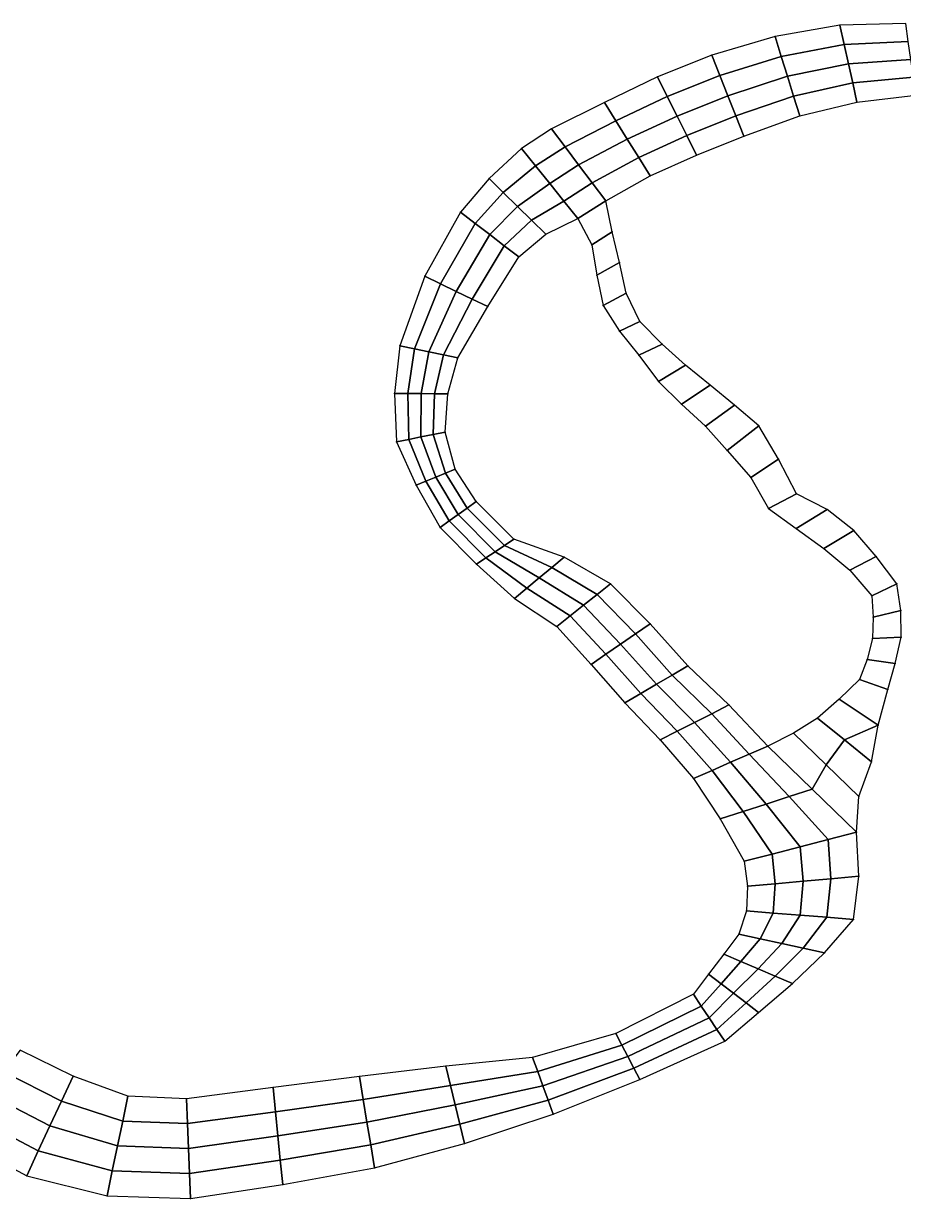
# Model space of a CAD drawing. Extents: x 380827 to 407438, y 6452886 to 6483357.
# Drawn here: x 395949 to 397846, y 6464135 to 6466668 of the extents above; entities that cross this region are included whole.
import ezdxf

# ---------------------------------------------------------------- set-up
doc = ezdxf.new("R2010")
doc.units = 0
for name, color, linetype in [('MESH_BOUND', 25, 'CONTINUOUS'), ('MESH_ELEMS', 18, 'CONTINUOUS'), ('MESH_NDSTRNGS', 17, 'CONTINUOUS'), ('MESH_NODES', 18, 'CONTINUOUS')]:
    doc.layers.add(name, color=color, linetype=linetype)

msp = doc.modelspace()

# ---------------------------------------------------------------- linework, layer by layer
at = {"layer": 'MESH_BOUND', "color": 25}
for points in [[(397708.983, 6466664.3, -1.068), (397569.343, 6466640.05, -1.029)], [(397850.862, 6466668.19, -1.063), (397708.983, 6466664.3, -1.068)], [(397569.343, 6466640.05, -1.029), (397433.137, 6466600.11, -0.996)], [(397433.137, 6466600.11, -0.996), (397315.493, 6466552.93, -1.01)], [(397315.493, 6466552.93, -1.01), (397201.257, 6466497.53, -1.034)], [(397745.879, 6466498.71, -1.239), (397872.9, 6466513.43, -1.327)], [(397201.257, 6466497.53, -1.034), (397087.487, 6466441.29, -1.041)], [(397622.46, 6466468.75, -1.039), (397745.879, 6466498.71, -1.239)], [(397502.293, 6466425.04, -0.774), (397622.46, 6466468.75, -1.039)], [(397087.487, 6466441.29, -1.041), (397022.806, 6466398.79, -1.108)], [(397400.255, 6466384.46, -0.585), (397502.293, 6466425.04, -0.774)], [(397022.806, 6466398.79, -1.108), (396952.929, 6466333.77, -1.285)], [(397299.982, 6466339.53, -0.519), (397400.255, 6466384.46, -0.585)], [(396952.929, 6466333.77, -1.285), (396891.4, 6466261.05, -1.47)], [(397204.2, 6466285.8, -0.508), (397299.982, 6466339.53, -0.519)], [(397218.082, 6466219.21, -0.508), (397204.2, 6466285.8, -0.508)], [(396891.4, 6466261.05, -1.47), (396814.082, 6466123.32, -1.551)], [(397074.946, 6466213.88, -0.507), (397144.2, 6466247.6, -0.507)], [(397144.2, 6466247.6, -0.507), (397174.578, 6466191.19, -0.508)], [(397016.85, 6466165, -0.523), (397074.946, 6466213.88, -0.507)], [(397233.604, 6466152.97, -0.509), (397218.082, 6466219.21, -0.508)], [(397174.578, 6466191.19, -0.508), (397184.794, 6466125.42, -0.509)], [(396949.936, 6466057.78, -0.593), (397016.85, 6466165, -0.523)], [(397248.178, 6466086.53, -0.51), (397233.604, 6466152.97, -0.509)], [(396814.082, 6466123.32, -1.551), (396760.55, 6465972.9, -1.555)], [(397184.794, 6466125.42, -0.509), (397198.532, 6466060.26, -0.51)], [(397277.824, 6466025.44, -0.512), (397248.178, 6466086.53, -0.51)], [(396885.625, 6465947.17, -0.754), (396949.936, 6466057.78, -0.593)], [(397198.532, 6466060.26, -0.51), (397234.209, 6466004.65, -0.512)], [(397325.6, 6465977.1, -0.512), (397277.824, 6466025.44, -0.512)], [(397234.209, 6466004.65, -0.512), (397275.925, 6465952.8, -0.512)], [(397376.156, 6465931.18, -0.51), (397325.6, 6465977.1, -0.512)], [(396760.55, 6465972.9, -1.555), (396749.129, 6465870.75, -1.583)], [(397275.925, 6465952.8, -0.512), (397317.823, 6465896.37, -0.51)], [(396863.964, 6465869.61, -0.966), (396885.625, 6465947.17, -0.754)], [(397429.411, 6465888.42, -0.507), (397376.156, 6465931.18, -0.51)], [(397317.823, 6465896.37, -0.51), (397367.402, 6465847.25, -0.507)], [(397482.131, 6465845, -0.506), (397429.411, 6465888.42, -0.507)], [(396749.129, 6465870.75, -1.583), (396753.392, 6465766.29, -1.698)], [(396858.32, 6465786.96, -1.111), (396863.964, 6465869.61, -0.966)], [(397367.402, 6465847.25, -0.507), (397419.183, 6465799.94, -0.506)], [(397534.2, 6465800.8, -0.506), (397482.131, 6465845, -0.506)], [(397419.183, 6465799.94, -0.506), (397465.8, 6465747.3, -0.506)], [(397576.582, 6465728.48, -0.507), (397534.2, 6465800.8, -0.506)], [(396879.476, 6465706.95, -1.102), (396858.32, 6465786.96, -1.111)], [(396753.392, 6465766.29, -1.698), (396795.79, 6465672.66, -1.87)], [(397465.8, 6465747.3, -0.506), (397516.86, 6465689.32, -0.507)], [(397615.8, 6465654.4, -0.516), (397576.582, 6465728.48, -0.507)], [(396924.6, 6465637.5, -0.967), (396879.476, 6465706.95, -1.102)], [(396795.79, 6465672.66, -1.87), (396847.096, 6465581.56, -1.981)], [(397516.86, 6465689.32, -0.507), (397555.2, 6465622.2, -0.516)], [(397681.689, 6465620.46, -0.566), (397615.8, 6465654.4, -0.516)], [(397005.91, 6465556.07, -0.811), (396924.6, 6465637.5, -0.967)], [(397555.2, 6465622.2, -0.516), (397614.649, 6465579.24, -0.566)], [(397739.042, 6465575.29, -0.655), (397681.689, 6465620.46, -0.566)], [(396847.096, 6465581.56, -1.981), (396925.294, 6465502.35, -1.901)], [(397614.649, 6465579.24, -0.566), (397674.098, 6465536.28, -0.655)], [(397787.463, 6465519.29, -0.688), (397739.042, 6465575.29, -0.655)], [(397114.707, 6465517.76, -0.737), (397005.91, 6465556.07, -0.811)], [(397214.525, 6465460.25, -0.82), (397114.707, 6465517.76, -0.737)], [(397674.098, 6465536.28, -0.655), (397730.175, 6465489.64, -0.688)], [(397831.8, 6465459.9, -0.618), (397787.463, 6465519.29, -0.688)], [(396925.294, 6465502.35, -1.901), (397007.221, 6465428.3, -1.644)], [(397730.175, 6465489.64, -0.688), (397778.2, 6465434.2, -0.618)], [(397299.852, 6465373.92, -1.005), (397214.525, 6465460.25, -0.82)], [(397840.647, 6465402.3, -0.547), (397831.8, 6465459.9, -0.618)], [(397007.221, 6465428.3, -1.644), (397098.65, 6465367.65, -1.345)], [(397778.2, 6465434.2, -0.618), (397780.578, 6465387.85, -0.547)], [(397841.4, 6465345.04, -0.545), (397840.647, 6465402.3, -0.547)], [(397098.65, 6465367.65, -1.345), (397172.655, 6465286.04, -1.075)], [(397381.56, 6465283.29, -1.109), (397299.852, 6465373.92, -1.005)], [(397780.578, 6465387.85, -0.547), (397779.232, 6465341.86, -0.545)], [(397779.232, 6465341.86, -0.545), (397768.121, 6465296.8, -0.558)], [(397827.825, 6465288.37, -0.558), (397841.4, 6465345.04, -0.545)], [(397768.121, 6465296.8, -0.558), (397751.5, 6465253.5, -0.56)], [(397172.655, 6465286.04, -1.075), (397245.648, 6465203.5, -0.884)], [(397469.939, 6465198.92, -1.078), (397381.56, 6465283.29, -1.109)], [(397812.548, 6465232.14, -0.56), (397827.825, 6465288.37, -0.558)], [(397751.5, 6465253.5, -0.56), (397707.252, 6465211.08, -0.598)], [(397791.558, 6465155.05, -0.62), (397812.548, 6465232.14, -0.56)], [(397245.648, 6465203.5, -0.884), (397321.391, 6465123.47, -0.857)], [(397553.7, 6465110.1, -0.959), (397469.939, 6465198.92, -1.078)], [(397707.252, 6465211.08, -0.598), (397660.873, 6465170.61, -0.671)], [(397660.873, 6465170.61, -0.671), (397608.653, 6465137.98, -0.752)], [(397608.653, 6465137.98, -0.752), (397553.7, 6465110.1, -0.959)], [(397777.346, 6465076.41, -0.674), (397791.558, 6465155.05, -0.62)], [(397321.391, 6465123.47, -0.857), (397393.4, 6465040.25, -0.982)], [(397749.779, 6465001.79, -0.749), (397777.346, 6465076.41, -0.674)], [(397393.4, 6465040.25, -0.982), (397450.843, 6464952.96, -1.175)], [(397744.65, 6464924.75, -0.908), (397749.779, 6465001.79, -0.749)], [(397450.843, 6464952.96, -1.175), (397502.3, 6464861.7, -1.369)], [(397749.74, 6464829.36, -0.916), (397744.65, 6464924.75, -0.908)], [(397502.3, 6464861.7, -1.369), (397509.821, 6464808.11, -1.484)], [(397738.698, 6464736.59, -1.034), (397749.74, 6464829.36, -0.916)], [(397509.821, 6464808.11, -1.484), (397507.647, 6464754.58, -1.456)], [(397507.647, 6464754.58, -1.456), (397491.225, 6464704.57, -1.273)], [(397676.074, 6464664.02, -1.391), (397738.698, 6464736.59, -1.034)], [(397491.225, 6464704.57, -1.273), (397458.611, 6464661.39, -1.022)], [(397458.611, 6464661.39, -1.022), (397425.999, 6464618.21, -0.871)], [(397606.575, 6464598.34, -1.872), (397676.074, 6464664.02, -1.391)], [(397425.999, 6464618.21, -0.871), (397393.383, 6464575.03, -0.883)], [(397533.76, 6464535.99, -2.222), (397606.575, 6464598.34, -1.872)], [(397393.383, 6464575.03, -0.883), (397226.132, 6464490.12, -0.944)], [(397460.945, 6464473.64, -2.341), (397533.76, 6464535.99, -2.222)], [(397226.132, 6464490.12, -0.944), (397046.554, 6464438.87, -0.971)], [(396055.835, 6464398.74, -1.371), (395942.09, 6464454.35, -1.381)], [(397277.418, 6464391.25, -2.336), (397460.945, 6464473.64, -2.341)], [(397046.554, 6464438.87, -0.971), (396859.738, 6464419.93, -1.006)], [(396859.738, 6464419.93, -1.006), (396673.279, 6464397.68, -1.081)], [(396174.106, 6464355.35, -1.346), (396055.835, 6464398.74, -1.371)], [(396673.279, 6464397.68, -1.081), (396486.983, 6464374.12, -1.178)], [(397090.848, 6464316.26, -2.259), (397277.418, 6464391.25, -2.336)], [(396300.775, 6464349.87, -1.278), (396174.106, 6464355.35, -1.346)], [(396486.983, 6464374.12, -1.178), (396300.775, 6464349.87, -1.278)], [(396899.805, 6464253.33, -2.105), (397090.848, 6464316.26, -2.259)], [(395799.413, 6464267.73, -1.802), (395956.097, 6464183.35, -1.676)], [(396705.567, 6464200.94, -1.947), (396899.805, 6464253.33, -2.105)], [(396507.876, 6464164.98, -1.813), (396705.567, 6464200.94, -1.947)], [(395956.097, 6464183.35, -1.676), (396129.348, 6464140.55, -1.628)], [(396308.996, 6464134.67, -1.687), (396507.876, 6464164.98, -1.813)], [(396129.348, 6464140.55, -1.628), (396308.996, 6464134.67, -1.687)]]:
    msp.add_polyline3d(points, dxfattribs=at)
at = {"layer": 'MESH_ELEMS', "color": 178}
for points in [[(397569.343, 6466640.05, -1.029), (397582.622, 6466597.23, -1.176), (397718.207, 6466622.9, -1.297), (397708.983, 6466664.3, -1.068)], [(397708.983, 6466664.3, -1.068), (397718.207, 6466622.9, -1.297), (397856.372, 6466629.5, -1.329), (397850.862, 6466668.19, -1.063)], [(397433.137, 6466600.11, -0.996), (397450.426, 6466556.34, -1.038), (397582.622, 6466597.23, -1.176), (397569.343, 6466640.05, -1.029)], [(397582.622, 6466597.23, -1.176), (397595.902, 6466554.4, -1.326), (397727.431, 6466581.51, -1.568), (397718.207, 6466622.9, -1.297)], [(397718.207, 6466622.9, -1.297), (397727.431, 6466581.51, -1.568), (397861.881, 6466590.81, -1.66), (397856.372, 6466629.5, -1.329)], [(397315.493, 6466552.93, -1.01), (397336.684, 6466510.81, -0.976), (397450.426, 6466556.34, -1.038), (397433.137, 6466600.11, -0.996)], [(397450.426, 6466556.34, -1.038), (397467.715, 6466512.58, -1.024), (397595.902, 6466554.4, -1.326), (397582.622, 6466597.23, -1.176)], [(397727.431, 6466581.51, -1.568), (397736.655, 6466540.11, -1.425), (397867.391, 6466552.12, -1.526), (397861.881, 6466590.81, -1.66)], [(397595.902, 6466554.4, -1.326), (397609.181, 6466511.58, -1.184), (397736.655, 6466540.11, -1.425), (397727.431, 6466581.51, -1.568)], [(397201.257, 6466497.53, -1.034), (397225.938, 6466458.03, -0.974), (397336.684, 6466510.81, -0.976), (397315.493, 6466552.93, -1.01)], [(397336.684, 6466510.81, -0.976), (397357.874, 6466468.69, -0.836), (397467.715, 6466512.58, -1.024), (397450.426, 6466556.34, -1.038)], [(397467.715, 6466512.58, -1.024), (397485.004, 6466468.81, -0.871), (397609.181, 6466511.58, -1.184), (397595.902, 6466554.4, -1.326)], [(397609.181, 6466511.58, -1.184), (397622.46, 6466468.75, -1.039), (397745.879, 6466498.71, -1.239), (397736.655, 6466540.11, -1.425)], [(397736.655, 6466540.11, -1.425), (397745.879, 6466498.71, -1.239), (397872.9, 6466513.43, -1.327), (397867.391, 6466552.12, -1.526)], [(397225.938, 6466458.03, -0.974), (397250.62, 6466418.53, -0.785), (397357.874, 6466468.69, -0.836), (397336.684, 6466510.81, -0.976)], [(397357.874, 6466468.69, -0.836), (397379.065, 6466426.58, -0.657), (397485.004, 6466468.81, -0.871), (397467.715, 6466512.58, -1.024)], [(397485.004, 6466468.81, -0.871), (397502.293, 6466425.04, -0.774), (397622.46, 6466468.75, -1.039), (397609.181, 6466511.58, -1.184)], [(397087.487, 6466441.29, -1.041), (397116.665, 6466402.42, -0.978), (397225.938, 6466458.03, -0.974), (397201.257, 6466497.53, -1.034)], [(397116.665, 6466402.42, -0.978), (397145.844, 6466363.54, -0.781), (397250.62, 6466418.53, -0.785), (397225.938, 6466458.03, -0.974)], [(397250.62, 6466418.53, -0.785), (397275.301, 6466379.03, -0.588), (397379.065, 6466426.58, -0.657), (397357.874, 6466468.69, -0.836)], [(397379.065, 6466426.58, -0.657), (397400.255, 6466384.46, -0.585), (397502.293, 6466425.04, -0.774), (397485.004, 6466468.81, -0.871)], [(397022.806, 6466398.79, -1.108), (397053.155, 6466360.99, -1.034), (397116.665, 6466402.42, -0.978), (397087.487, 6466441.29, -1.041)], [(397145.844, 6466363.54, -0.781), (397175.022, 6466324.67, -0.579), (397275.301, 6466379.03, -0.588), (397250.62, 6466418.53, -0.785)], [(397275.301, 6466379.03, -0.588), (397299.982, 6466339.53, -0.519), (397400.255, 6466384.46, -0.585), (397379.065, 6466426.58, -0.657)], [(396952.929, 6466333.77, -1.285), (396983.433, 6466303.8, -1.181), (397053.155, 6466360.99, -1.034), (397022.806, 6466398.79, -1.108)], [(397053.155, 6466360.99, -1.034), (397083.503, 6466323.2, -0.81), (397145.844, 6466363.54, -0.781), (397116.665, 6466402.42, -0.978)], [(396983.433, 6466303.8, -1.181), (397013.937, 6466273.83, -0.886), (397083.503, 6466323.2, -0.81), (397053.155, 6466360.99, -1.034)], [(397083.503, 6466323.2, -0.81), (397113.851, 6466285.4, -0.583), (397175.022, 6466324.67, -0.579), (397145.844, 6466363.54, -0.781)], [(397175.022, 6466324.67, -0.579), (397204.2, 6466285.8, -0.508), (397299.982, 6466339.53, -0.519), (397275.301, 6466379.03, -0.588)], [(396891.4, 6466261.05, -1.47), (396922.763, 6466237.04, -1.337), (396983.433, 6466303.8, -1.181), (396952.929, 6466333.77, -1.285)], [(396922.763, 6466237.04, -1.337), (396954.125, 6466213.03, -0.977), (397013.937, 6466273.83, -0.886), (396983.433, 6466303.8, -1.181)], [(397013.937, 6466273.83, -0.886), (397044.441, 6466243.85, -0.601), (397113.851, 6466285.4, -0.583), (397083.503, 6466323.2, -0.81)], [(397113.851, 6466285.4, -0.583), (397144.2, 6466247.6, -0.507), (397204.2, 6466285.8, -0.508), (397175.022, 6466324.67, -0.579)], [(397044.441, 6466243.85, -0.601), (397074.946, 6466213.88, -0.507), (397144.2, 6466247.6, -0.507), (397113.851, 6466285.4, -0.583)], [(397204.2, 6466285.8, -0.508), (397144.2, 6466247.6, -0.507), (397174.578, 6466191.19, -0.508), (397218.082, 6466219.21, -0.508)], [(396814.082, 6466123.32, -1.551), (396848.046, 6466106.93, -1.439), (396922.763, 6466237.04, -1.337), (396891.4, 6466261.05, -1.47)], [(396954.125, 6466213.03, -0.977), (396985.487, 6466189.01, -0.636), (397044.441, 6466243.85, -0.601), (397013.937, 6466273.83, -0.886)], [(396848.046, 6466106.93, -1.439), (396882.009, 6466090.55, -1.099), (396954.125, 6466213.03, -0.977), (396922.763, 6466237.04, -1.337)], [(396985.487, 6466189.01, -0.636), (397016.85, 6466165, -0.523), (397074.946, 6466213.88, -0.507), (397044.441, 6466243.85, -0.601)], [(396882.009, 6466090.55, -1.099), (396915.973, 6466074.16, -0.732), (396985.487, 6466189.01, -0.636), (396954.125, 6466213.03, -0.977)], [(397218.082, 6466219.21, -0.508), (397174.578, 6466191.19, -0.508), (397184.794, 6466125.42, -0.509), (397233.604, 6466152.97, -0.509)], [(396915.973, 6466074.16, -0.732), (396949.936, 6466057.78, -0.593), (397016.85, 6466165, -0.523), (396985.487, 6466189.01, -0.636)], [(397233.604, 6466152.97, -0.509), (397184.794, 6466125.42, -0.509), (397198.532, 6466060.26, -0.51), (397248.178, 6466086.53, -0.51)], [(396760.55, 6465972.9, -1.555), (396791.819, 6465966.47, -1.527), (396848.046, 6466106.93, -1.439), (396814.082, 6466123.32, -1.551)], [(396791.819, 6465966.47, -1.527), (396823.088, 6465960.04, -1.307), (396882.009, 6466090.55, -1.099), (396848.046, 6466106.93, -1.439)], [(396823.088, 6465960.04, -1.307), (396854.356, 6465953.6, -0.935), (396915.973, 6466074.16, -0.732), (396882.009, 6466090.55, -1.099)], [(397234.209, 6466004.65, -0.512), (397277.824, 6466025.44, -0.512), (397248.178, 6466086.53, -0.51), (397198.532, 6466060.26, -0.51)], [(396854.356, 6465953.6, -0.935), (396885.625, 6465947.17, -0.754), (396949.936, 6466057.78, -0.593), (396915.973, 6466074.16, -0.732)], [(397275.925, 6465952.8, -0.512), (397325.6, 6465977.1, -0.512), (397277.824, 6466025.44, -0.512), (397234.209, 6466004.65, -0.512)], [(397317.823, 6465896.37, -0.51), (397376.156, 6465931.18, -0.51), (397325.6, 6465977.1, -0.512), (397275.925, 6465952.8, -0.512)], [(396749.129, 6465870.75, -1.583), (396777.837, 6465870.47, -1.653), (396791.819, 6465966.47, -1.527), (396760.55, 6465972.9, -1.555)], [(396777.837, 6465870.47, -1.653), (396806.546, 6465870.18, -1.572), (396823.088, 6465960.04, -1.307), (396791.819, 6465966.47, -1.527)], [(396806.546, 6465870.18, -1.572), (396835.255, 6465869.9, -1.193), (396854.356, 6465953.6, -0.935), (396823.088, 6465960.04, -1.307)], [(396835.255, 6465869.9, -1.193), (396863.964, 6465869.61, -0.966), (396885.625, 6465947.17, -0.754), (396854.356, 6465953.6, -0.935)], [(397367.402, 6465847.25, -0.507), (397429.411, 6465888.42, -0.507), (397376.156, 6465931.18, -0.51), (397317.823, 6465896.37, -0.51)], [(397419.183, 6465799.94, -0.506), (397482.131, 6465845, -0.506), (397429.411, 6465888.42, -0.507), (397367.402, 6465847.25, -0.507)], [(396753.392, 6465766.29, -1.698), (396779.624, 6465771.45, -1.819), (396777.837, 6465870.47, -1.653), (396749.129, 6465870.75, -1.583)], [(396779.624, 6465771.45, -1.819), (396805.856, 6465776.62, -1.794), (396806.546, 6465870.18, -1.572), (396777.837, 6465870.47, -1.653)], [(396805.856, 6465776.62, -1.794), (396832.088, 6465781.79, -1.38), (396835.255, 6465869.9, -1.193), (396806.546, 6465870.18, -1.572)], [(396832.088, 6465781.79, -1.38), (396858.32, 6465786.96, -1.111), (396863.964, 6465869.61, -0.966), (396835.255, 6465869.9, -1.193)], [(397465.8, 6465747.3, -0.506), (397534.2, 6465800.8, -0.506), (397482.131, 6465845, -0.506), (397419.183, 6465799.94, -0.506)], [(397516.86, 6465689.32, -0.507), (397576.582, 6465728.48, -0.507), (397534.2, 6465800.8, -0.506), (397465.8, 6465747.3, -0.506)], [(396795.79, 6465672.66, -1.87), (396816.711, 6465681.23, -1.963), (396779.624, 6465771.45, -1.819), (396753.392, 6465766.29, -1.698)], [(396816.711, 6465681.23, -1.963), (396837.633, 6465689.81, -1.873), (396805.856, 6465776.62, -1.794), (396779.624, 6465771.45, -1.819)], [(396837.633, 6465689.81, -1.873), (396858.555, 6465698.38, -1.396), (396832.088, 6465781.79, -1.38), (396805.856, 6465776.62, -1.794)], [(396858.555, 6465698.38, -1.396), (396879.476, 6465706.95, -1.102), (396858.32, 6465786.96, -1.111), (396832.088, 6465781.79, -1.38)], [(397555.2, 6465622.2, -0.516), (397615.8, 6465654.4, -0.516), (397576.582, 6465728.48, -0.507), (397516.86, 6465689.32, -0.507)], [(396885.848, 6465609.53, -1.775), (396905.224, 6465623.51, -1.254), (396858.555, 6465698.38, -1.396), (396837.633, 6465689.81, -1.873)], [(396905.224, 6465623.51, -1.254), (396924.6, 6465637.5, -0.967), (396879.476, 6465706.95, -1.102), (396858.555, 6465698.38, -1.396)], [(396847.096, 6465581.56, -1.981), (396866.472, 6465595.54, -1.996), (396816.711, 6465681.23, -1.963), (396795.79, 6465672.66, -1.87)], [(396866.472, 6465595.54, -1.996), (396885.848, 6465609.53, -1.775), (396837.633, 6465689.81, -1.873), (396816.711, 6465681.23, -1.963)], [(397614.649, 6465579.24, -0.566), (397681.689, 6465620.46, -0.566), (397615.8, 6465654.4, -0.516), (397555.2, 6465622.2, -0.516)], [(396965.602, 6465529.21, -1.564), (396985.756, 6465542.64, -1.062), (396905.224, 6465623.51, -1.254), (396885.848, 6465609.53, -1.775)], [(396985.756, 6465542.64, -1.062), (397005.91, 6465556.07, -0.811), (396924.6, 6465637.5, -0.967), (396905.224, 6465623.51, -1.254)], [(397674.098, 6465536.28, -0.655), (397739.042, 6465575.29, -0.655), (397681.689, 6465620.46, -0.566), (397614.649, 6465579.24, -0.566)], [(396925.294, 6465502.35, -1.901), (396945.448, 6465515.78, -1.859), (396866.472, 6465595.54, -1.996), (396847.096, 6465581.56, -1.981)], [(396945.448, 6465515.78, -1.859), (396965.602, 6465529.21, -1.564), (396885.848, 6465609.53, -1.775), (396866.472, 6465595.54, -1.996)], [(397730.175, 6465489.64, -0.688), (397787.463, 6465519.29, -0.688), (397739.042, 6465575.29, -0.655), (397674.098, 6465536.28, -0.655)], [(397087.835, 6465495.39, -0.943), (397114.707, 6465517.76, -0.737), (397005.91, 6465556.07, -0.811), (396985.756, 6465542.64, -1.062)], [(397034.092, 6465450.66, -1.61), (397060.964, 6465473.03, -1.362), (396965.602, 6465529.21, -1.564), (396945.448, 6465515.78, -1.859)], [(397060.964, 6465473.03, -1.362), (397087.835, 6465495.39, -0.943), (396985.756, 6465542.64, -1.062), (396965.602, 6465529.21, -1.564)], [(397185.556, 6465437.1, -0.985), (397214.525, 6465460.25, -0.82), (397114.707, 6465517.76, -0.737), (397087.835, 6465495.39, -0.943)], [(397778.2, 6465434.2, -0.618), (397831.8, 6465459.9, -0.618), (397787.463, 6465519.29, -0.688), (397730.175, 6465489.64, -0.688)], [(397007.221, 6465428.3, -1.644), (397034.092, 6465450.66, -1.61), (396945.448, 6465515.78, -1.859), (396925.294, 6465502.35, -1.901)], [(397156.588, 6465413.95, -1.277), (397185.556, 6465437.1, -0.985), (397087.835, 6465495.39, -0.943), (397060.964, 6465473.03, -1.362)], [(397127.619, 6465390.8, -1.374), (397156.588, 6465413.95, -1.277), (397060.964, 6465473.03, -1.362), (397034.092, 6465450.66, -1.61)], [(397098.65, 6465367.65, -1.345), (397127.619, 6465390.8, -1.374), (397034.092, 6465450.66, -1.61), (397007.221, 6465428.3, -1.644)], [(397268.053, 6465351.95, -1.138), (397299.852, 6465373.92, -1.005), (397214.525, 6465460.25, -0.82), (397185.556, 6465437.1, -0.985)], [(397780.578, 6465387.85, -0.547), (397840.647, 6465402.3, -0.547), (397831.8, 6465459.9, -0.618), (397778.2, 6465434.2, -0.618)], [(397236.253, 6465329.98, -1.286), (397268.053, 6465351.95, -1.138), (397185.556, 6465437.1, -0.985), (397156.588, 6465413.95, -1.277)], [(397204.454, 6465308.01, -1.189), (397236.253, 6465329.98, -1.286), (397156.588, 6465413.95, -1.277), (397127.619, 6465390.8, -1.374)], [(397779.232, 6465341.86, -0.545), (397841.4, 6465345.04, -0.545), (397840.647, 6465402.3, -0.547), (397780.578, 6465387.85, -0.547)], [(397172.655, 6465286.04, -1.075), (397204.454, 6465308.01, -1.189), (397127.619, 6465390.8, -1.374), (397098.65, 6465367.65, -1.345)], [(397347.582, 6465263.34, -1.228), (397381.56, 6465283.29, -1.109), (397299.852, 6465373.92, -1.005), (397268.053, 6465351.95, -1.138)], [(397313.604, 6465243.39, -1.289), (397347.582, 6465263.34, -1.228), (397268.053, 6465351.95, -1.138), (397236.253, 6465329.98, -1.286)], [(397768.121, 6465296.8, -0.558), (397827.825, 6465288.37, -0.558), (397841.4, 6465345.04, -0.545), (397779.232, 6465341.86, -0.545)], [(397279.626, 6465223.45, -1.058), (397313.604, 6465243.39, -1.289), (397236.253, 6465329.98, -1.286), (397204.454, 6465308.01, -1.189)], [(397245.648, 6465203.5, -0.884), (397279.626, 6465223.45, -1.058), (397204.454, 6465308.01, -1.189), (397172.655, 6465286.04, -1.075)], [(397751.5, 6465253.5, -0.56), (397812.548, 6465232.14, -0.56), (397827.825, 6465288.37, -0.558), (397768.121, 6465296.8, -0.558)], [(397432.802, 6465180.06, -1.21), (397469.939, 6465198.92, -1.078), (397381.56, 6465283.29, -1.109), (397347.582, 6465263.34, -1.228)], [(397358.528, 6465142.34, -1.044), (397395.665, 6465161.2, -1.286), (397313.604, 6465243.39, -1.289), (397279.626, 6465223.45, -1.058)], [(397395.665, 6465161.2, -1.286), (397432.802, 6465180.06, -1.21), (397347.582, 6465263.34, -1.228), (397313.604, 6465243.39, -1.289)], [(397707.252, 6465211.08, -0.598), (397791.558, 6465155.05, -0.62), (397812.548, 6465232.14, -0.56), (397751.5, 6465253.5, -0.56)], [(397321.391, 6465123.47, -0.857), (397358.528, 6465142.34, -1.044), (397279.626, 6465223.45, -1.058), (397245.648, 6465203.5, -0.884)], [(397513.625, 6465092.64, -1.196), (397553.7, 6465110.1, -0.959), (397469.939, 6465198.92, -1.078), (397432.802, 6465180.06, -1.21)], [(397660.873, 6465170.61, -0.671), (397719.11, 6465123.51, -0.672), (397791.558, 6465155.05, -0.62), (397707.252, 6465211.08, -0.598)], [(397473.55, 6465075.17, -1.333), (397513.625, 6465092.64, -1.196), (397432.802, 6465180.06, -1.21), (397395.665, 6465161.2, -1.286)], [(397608.653, 6465137.98, -0.752), (397679.216, 6465069.89, -0.751), (397719.11, 6465123.51, -0.672), (397660.873, 6465170.61, -0.671)], [(397393.4, 6465040.25, -0.982), (397433.475, 6465057.71, -1.149), (397358.528, 6465142.34, -1.044), (397321.391, 6465123.47, -0.857)], [(397433.475, 6465057.71, -1.149), (397473.55, 6465075.17, -1.333), (397395.665, 6465161.2, -1.286), (397358.528, 6465142.34, -1.044)], [(397649.175, 6465017.42, -0.911), (397679.216, 6465069.89, -0.751), (397608.653, 6465137.98, -0.752), (397553.7, 6465110.1, -0.959)], [(397791.558, 6465155.05, -0.62), (397719.11, 6465123.51, -0.672), (397777.346, 6465076.41, -0.674), (397791.558, 6465155.05, -0.62)], [(397679.216, 6465069.89, -0.751), (397749.779, 6465001.79, -0.749), (397777.346, 6465076.41, -0.674), (397719.11, 6465123.51, -0.672)], [(397550.009, 6464985.19, -1.409), (397599.592, 6465001.31, -1.203), (397513.625, 6465092.64, -1.196), (397473.55, 6465075.17, -1.333)], [(397599.592, 6465001.31, -1.203), (397649.175, 6465017.42, -0.911), (397553.7, 6465110.1, -0.959), (397513.625, 6465092.64, -1.196)], [(397500.426, 6464969.08, -1.308), (397550.009, 6464985.19, -1.409), (397473.55, 6465075.17, -1.333), (397433.475, 6465057.71, -1.149)], [(397649.175, 6465017.42, -0.911), (397744.65, 6464924.75, -0.908), (397749.779, 6465001.79, -0.749), (397679.216, 6465069.89, -0.751)], [(397450.843, 6464952.96, -1.175), (397500.426, 6464969.08, -1.308), (397433.475, 6465057.71, -1.149), (397393.4, 6465040.25, -0.982)], [(397684.063, 6464908.99, -1.173), (397744.65, 6464924.75, -0.908), (397649.175, 6465017.42, -0.911), (397599.592, 6465001.31, -1.203)], [(397623.475, 6464893.23, -1.476), (397684.063, 6464908.99, -1.173), (397599.592, 6465001.31, -1.203), (397550.009, 6464985.19, -1.409)], [(397502.3, 6464861.7, -1.369), (397562.888, 6464877.46, -1.472), (397500.426, 6464969.08, -1.308), (397450.843, 6464952.96, -1.175)], [(397562.888, 6464877.46, -1.472), (397623.475, 6464893.23, -1.476), (397550.009, 6464985.19, -1.409), (397500.426, 6464969.08, -1.308)], [(397689.76, 6464824.05, -1.168), (397749.74, 6464829.36, -0.916), (397744.65, 6464924.75, -0.908), (397684.063, 6464908.99, -1.173)], [(397569.801, 6464813.42, -1.594), (397629.78, 6464818.74, -1.561), (397623.475, 6464893.23, -1.476), (397562.888, 6464877.46, -1.472)], [(397629.78, 6464818.74, -1.561), (397689.76, 6464824.05, -1.168), (397684.063, 6464908.99, -1.173), (397623.475, 6464893.23, -1.476)], [(397509.821, 6464808.11, -1.484), (397569.801, 6464813.42, -1.594), (397562.888, 6464877.46, -1.472), (397502.3, 6464861.7, -1.369)], [(397507.647, 6464754.58, -1.456), (397565.41, 6464750.09, -1.625), (397569.801, 6464813.42, -1.594), (397509.821, 6464808.11, -1.484)], [(397565.41, 6464750.09, -1.625), (397623.173, 6464745.59, -1.69), (397629.78, 6464818.74, -1.561), (397569.801, 6464813.42, -1.594)], [(397623.173, 6464745.59, -1.69), (397680.935, 6464741.09, -1.309), (397689.76, 6464824.05, -1.168), (397629.78, 6464818.74, -1.561)], [(397680.935, 6464741.09, -1.309), (397738.698, 6464736.59, -1.034), (397749.74, 6464829.36, -0.916), (397689.76, 6464824.05, -1.168)], [(397491.225, 6464704.57, -1.273), (397537.437, 6464694.43, -1.532), (397565.41, 6464750.09, -1.625), (397507.647, 6464754.58, -1.456)], [(397537.437, 6464694.43, -1.532), (397583.65, 6464684.29, -1.817), (397623.173, 6464745.59, -1.69), (397565.41, 6464750.09, -1.625)], [(397583.65, 6464684.29, -1.817), (397629.862, 6464674.15, -1.618), (397680.935, 6464741.09, -1.309), (397623.173, 6464745.59, -1.69)], [(397629.862, 6464674.15, -1.618), (397676.074, 6464664.02, -1.391), (397738.698, 6464736.59, -1.034), (397680.935, 6464741.09, -1.309)], [(397458.611, 6464661.39, -1.022), (397495.602, 6464645.63, -1.355), (397537.437, 6464694.43, -1.532), (397491.225, 6464704.57, -1.273)], [(397495.602, 6464645.63, -1.355), (397532.593, 6464629.86, -1.89), (397583.65, 6464684.29, -1.817), (397537.437, 6464694.43, -1.532)], [(397532.593, 6464629.86, -1.89), (397569.584, 6464614.1, -1.982), (397629.862, 6464674.15, -1.618), (397583.65, 6464684.29, -1.817)], [(397425.999, 6464618.21, -0.871), (397452.94, 6464597.65, -1.252), (397495.602, 6464645.63, -1.355), (397458.611, 6464661.39, -1.022)], [(397569.584, 6464614.1, -1.982), (397606.575, 6464598.34, -1.872), (397676.074, 6464664.02, -1.391), (397629.862, 6464674.15, -1.618)], [(397452.94, 6464597.65, -1.252), (397479.88, 6464577.1, -1.956), (397532.593, 6464629.86, -1.89), (397495.602, 6464645.63, -1.355)], [(397393.383, 6464575.03, -0.883), (397410.274, 6464549.68, -1.301), (397452.94, 6464597.65, -1.252), (397425.999, 6464618.21, -0.871)], [(397479.88, 6464577.1, -1.956), (397506.82, 6464556.54, -2.25), (397569.584, 6464614.1, -1.982), (397532.593, 6464629.86, -1.89)], [(397506.82, 6464556.54, -2.25), (397533.76, 6464535.99, -2.222), (397606.575, 6464598.34, -1.872), (397569.584, 6464614.1, -1.982)], [(397410.274, 6464549.68, -1.301), (397427.164, 6464524.34, -2.071), (397479.88, 6464577.1, -1.956), (397452.94, 6464597.65, -1.252)], [(397226.132, 6464490.12, -0.944), (397238.953, 6464465.41, -1.371), (397410.274, 6464549.68, -1.301), (397393.383, 6464575.03, -0.883)], [(397427.164, 6464524.34, -2.071), (397444.054, 6464498.99, -2.382), (397506.82, 6464556.54, -2.25), (397479.88, 6464577.1, -1.956)], [(397444.054, 6464498.99, -2.382), (397460.945, 6464473.64, -2.341), (397533.76, 6464535.99, -2.222), (397506.82, 6464556.54, -2.25)], [(397238.953, 6464465.41, -1.371), (397251.775, 6464440.69, -2.14), (397427.164, 6464524.34, -2.071), (397410.274, 6464549.68, -1.301)], [(397251.775, 6464440.69, -2.14), (397264.596, 6464415.97, -2.41), (397444.054, 6464498.99, -2.382), (397427.164, 6464524.34, -2.071)], [(397046.554, 6464438.87, -0.971), (397057.628, 6464408.22, -1.367), (397238.953, 6464465.41, -1.371), (397226.132, 6464490.12, -0.944)], [(397264.596, 6464415.97, -2.41), (397277.418, 6464391.25, -2.336), (397460.945, 6464473.64, -2.341), (397444.054, 6464498.99, -2.382)], [(395942.09, 6464454.35, -1.381), (395906.421, 6464407.69, -1.726), (396030.901, 6464344.89, -1.704), (396055.835, 6464398.74, -1.371)], [(397057.628, 6464408.22, -1.367), (397068.701, 6464377.57, -2.081), (397251.775, 6464440.69, -2.14), (397238.953, 6464465.41, -1.371)], [(396859.738, 6464419.93, -1.006), (396869.754, 6464378.28, -1.36), (397057.628, 6464408.22, -1.367), (397046.554, 6464438.87, -0.971)], [(397068.701, 6464377.57, -2.081), (397079.775, 6464346.91, -2.329), (397264.596, 6464415.97, -2.41), (397251.775, 6464440.69, -2.14)], [(395906.421, 6464407.69, -1.726), (395870.752, 6464361.04, -2.171), (396005.966, 6464291.04, -2.109), (396030.901, 6464344.89, -1.704)], [(396673.279, 6464397.68, -1.081), (396681.351, 6464348.49, -1.411), (396869.754, 6464378.28, -1.36), (396859.738, 6464419.93, -1.006)], [(396869.754, 6464378.28, -1.36), (396879.771, 6464336.63, -1.986), (397068.701, 6464377.57, -2.081), (397057.628, 6464408.22, -1.367)], [(397079.775, 6464346.91, -2.329), (397090.848, 6464316.26, -2.259), (397277.418, 6464391.25, -2.336), (397264.596, 6464415.97, -2.41)], [(396055.835, 6464398.74, -1.371), (396030.901, 6464344.89, -1.704), (396162.917, 6464301.65, -1.674), (396174.106, 6464355.35, -1.346)], [(396486.983, 6464374.12, -1.178), (396492.207, 6464321.84, -1.502), (396681.351, 6464348.49, -1.411), (396673.279, 6464397.68, -1.081)], [(396681.351, 6464348.49, -1.411), (396689.423, 6464299.31, -1.956), (396879.771, 6464336.63, -1.986), (396869.754, 6464378.28, -1.36)], [(395870.752, 6464361.04, -2.171), (395835.082, 6464314.38, -2.037), (395981.032, 6464237.2, -1.928), (396005.966, 6464291.04, -2.109)], [(396174.106, 6464355.35, -1.346), (396162.917, 6464301.65, -1.674), (396302.83, 6464296.07, -1.602), (396300.775, 6464349.87, -1.278)], [(396300.775, 6464349.87, -1.278), (396302.83, 6464296.07, -1.602), (396492.207, 6464321.84, -1.502), (396486.983, 6464374.12, -1.178)], [(396879.771, 6464336.63, -1.986), (396889.788, 6464294.98, -2.182), (397079.775, 6464346.91, -2.329), (397068.701, 6464377.57, -2.081)], [(396030.901, 6464344.89, -1.704), (396005.966, 6464291.04, -2.109), (396151.727, 6464247.95, -2.068), (396162.917, 6464301.65, -1.674)], [(396492.207, 6464321.84, -1.502), (396497.43, 6464269.55, -1.981), (396689.423, 6464299.31, -1.956), (396681.351, 6464348.49, -1.411)], [(396689.423, 6464299.31, -1.956), (396697.495, 6464250.13, -2.058), (396889.788, 6464294.98, -2.182), (396879.771, 6464336.63, -1.986)], [(396889.788, 6464294.98, -2.182), (396899.805, 6464253.33, -2.105), (397090.848, 6464316.26, -2.259), (397079.775, 6464346.91, -2.329)], [(395835.082, 6464314.38, -2.037), (395799.413, 6464267.73, -1.802), (395956.097, 6464183.35, -1.676), (395981.032, 6464237.2, -1.928)], [(396162.917, 6464301.65, -1.674), (396151.727, 6464247.95, -2.068), (396304.885, 6464242.27, -2.026), (396302.83, 6464296.07, -1.602)], [(396302.83, 6464296.07, -1.602), (396304.885, 6464242.27, -2.026), (396497.43, 6464269.55, -1.981), (396492.207, 6464321.84, -1.502)], [(396005.966, 6464291.04, -2.109), (395981.032, 6464237.2, -1.928), (396140.538, 6464194.25, -1.881), (396151.727, 6464247.95, -2.068)], [(396497.43, 6464269.55, -1.981), (396502.653, 6464217.27, -1.974), (396697.495, 6464250.13, -2.058), (396689.423, 6464299.31, -1.956)], [(396697.495, 6464250.13, -2.058), (396705.567, 6464200.94, -1.947), (396899.805, 6464253.33, -2.105), (396889.788, 6464294.98, -2.182)], [(396304.885, 6464242.27, -2.026), (396306.941, 6464188.47, -1.906), (396502.653, 6464217.27, -1.974), (396497.43, 6464269.55, -1.981)], [(395981.032, 6464237.2, -1.928), (395956.097, 6464183.35, -1.676), (396129.348, 6464140.55, -1.628), (396140.538, 6464194.25, -1.881)], [(396151.727, 6464247.95, -2.068), (396140.538, 6464194.25, -1.881), (396306.941, 6464188.47, -1.906), (396304.885, 6464242.27, -2.026)], [(396502.653, 6464217.27, -1.974), (396507.876, 6464164.98, -1.813), (396705.567, 6464200.94, -1.947), (396697.495, 6464250.13, -2.058)], [(396306.941, 6464188.47, -1.906), (396308.996, 6464134.67, -1.687), (396507.876, 6464164.98, -1.813), (396502.653, 6464217.27, -1.974)], [(396140.538, 6464194.25, -1.881), (396129.348, 6464140.55, -1.628), (396308.996, 6464134.67, -1.687), (396306.941, 6464188.47, -1.906)]]:
    msp.add_3dface(points, dxfattribs=at)
at = {"layer": 'MESH_NDSTRNGS', "color": 17}
for points in [[(397022.806, 6466398.79, -1.108), (397053.155, 6466360.99, -1.034)], [(397053.155, 6466360.99, -1.034), (397083.503, 6466323.2, -0.81)], [(397083.503, 6466323.2, -0.81), (397113.851, 6466285.4, -0.583)], [(397113.851, 6466285.4, -0.583), (397144.2, 6466247.6, -0.507)]]:
    msp.add_polyline3d(points, dxfattribs=at)
for p in [(397022.806, 6466398.79, -1.108), (397053.155, 6466360.99, -1.034), (397083.503, 6466323.2, -0.81), (397113.851, 6466285.4, -0.583), (397144.2, 6466247.6, -0.507)]:
    msp.add_point(p, dxfattribs=at)
at = {"layer": 'MESH_NODES', "color": 18}
for p in [(397708.983, 6466664.3, -1.068), (397569.343, 6466640.05, -1.029), (397718.207, 6466622.9, -1.297), (397433.137, 6466600.11, -0.996), (397582.622, 6466597.23, -1.176), (397727.431, 6466581.51, -1.568), (397315.493, 6466552.93, -1.01), (397450.426, 6466556.34, -1.038), (397595.902, 6466554.4, -1.326), (397736.655, 6466540.11, -1.425), (397336.684, 6466510.81, -0.976), (397467.715, 6466512.58, -1.024), (397609.181, 6466511.58, -1.184), (397201.257, 6466497.53, -1.034), (397745.879, 6466498.71, -1.239), (397225.938, 6466458.03, -0.974), (397357.874, 6466468.69, -0.836), (397485.004, 6466468.81, -0.871), (397622.46, 6466468.75, -1.039), (397087.487, 6466441.29, -1.041), (397250.62, 6466418.53, -0.785), (397379.065, 6466426.58, -0.657), (397502.293, 6466425.04, -0.774), (397022.806, 6466398.79, -1.108), (397116.665, 6466402.42, -0.978), (397400.255, 6466384.46, -0.585), (397053.155, 6466360.99, -1.034), (397145.844, 6466363.54, -0.781), (397275.301, 6466379.03, -0.588), (396952.929, 6466333.77, -1.285), (397299.982, 6466339.53, -0.519), (396983.433, 6466303.8, -1.181), (397083.503, 6466323.2, -0.81), (397175.022, 6466324.67, -0.579), (397113.851, 6466285.4, -0.583), (397204.2, 6466285.8, -0.508), (396891.4, 6466261.05, -1.47), (397013.937, 6466273.83, -0.886), (396922.763, 6466237.04, -1.337), (397044.441, 6466243.85, -0.601), (397144.2, 6466247.6, -0.507), (396954.125, 6466213.03, -0.977), (397074.946, 6466213.88, -0.507), (397218.082, 6466219.21, -0.508), (396985.487, 6466189.01, -0.636), (397174.578, 6466191.19, -0.508), (397016.85, 6466165, -0.523), (397233.604, 6466152.97, -0.509), (396814.082, 6466123.32, -1.551), (396848.046, 6466106.93, -1.439), (397184.794, 6466125.42, -0.509), (396882.009, 6466090.55, -1.099), (397248.178, 6466086.53, -0.51), (396915.973, 6466074.16, -0.732), (396949.936, 6466057.78, -0.593), (397198.532, 6466060.26, -0.51), (397277.824, 6466025.44, -0.512), (397234.209, 6466004.65, -0.512), (397325.6, 6465977.1, -0.512), (396760.55, 6465972.9, -1.555), (396791.819, 6465966.47, -1.527), (396823.088, 6465960.04, -1.307), (396854.356, 6465953.6, -0.935), (397275.925, 6465952.8, -0.512), (396885.625, 6465947.17, -0.754), (397376.156, 6465931.18, -0.51), (397317.823, 6465896.37, -0.51), (397429.411, 6465888.42, -0.507), (396749.129, 6465870.75, -1.583), (396777.837, 6465870.47, -1.653), (396806.546, 6465870.18, -1.572), (396835.255, 6465869.9, -1.193), (396863.964, 6465869.61, -0.966), (397367.402, 6465847.25, -0.507), (397482.131, 6465845, -0.506), (397419.183, 6465799.94, -0.506), (397534.2, 6465800.8, -0.506), (396779.624, 6465771.45, -1.819), (396805.856, 6465776.62, -1.794), (396832.088, 6465781.79, -1.38), (396858.32, 6465786.96, -1.111), (396753.392, 6465766.29, -1.698), (397465.8, 6465747.3, -0.506), (397576.582, 6465728.48, -0.507), (396858.555, 6465698.38, -1.396), (396879.476, 6465706.95, -1.102), (396795.79, 6465672.66, -1.87), (396816.711, 6465681.23, -1.963), (396837.633, 6465689.81, -1.873), (397516.86, 6465689.32, -0.507), (397615.8, 6465654.4, -0.516), (396905.224, 6465623.51, -1.254), (396924.6, 6465637.5, -0.967), (397555.2, 6465622.2, -0.516), (397681.689, 6465620.46, -0.566), (396866.472, 6465595.54, -1.996), (396885.848, 6465609.53, -1.775), (396847.096, 6465581.56, -1.981), (397614.649, 6465579.24, -0.566), (397739.042, 6465575.29, -0.655), (397005.91, 6465556.07, -0.811), (396965.602, 6465529.21, -1.564), (396985.756, 6465542.64, -1.062), (397114.707, 6465517.76, -0.737), (397674.098, 6465536.28, -0.655), (397787.463, 6465519.29, -0.688), (396925.294, 6465502.35, -1.901), (396945.448, 6465515.78, -1.859), (397087.835, 6465495.39, -0.943), (397060.964, 6465473.03, -1.362), (397730.175, 6465489.64, -0.688), (397034.092, 6465450.66, -1.61), (397214.525, 6465460.25, -0.82), (397831.8, 6465459.9, -0.618), (397007.221, 6465428.3, -1.644), (397185.556, 6465437.1, -0.985), (397778.2, 6465434.2, -0.618), (397156.588, 6465413.95, -1.277), (397840.647, 6465402.3, -0.547), (397098.65, 6465367.65, -1.345), (397127.619, 6465390.8, -1.374), (397299.852, 6465373.92, -1.005), (397780.578, 6465387.85, -0.547), (397268.053, 6465351.95, -1.138), (397779.232, 6465341.86, -0.545), (397841.4, 6465345.04, -0.545), (397236.253, 6465329.98, -1.286), (397204.454, 6465308.01, -1.189), (397768.121, 6465296.8, -0.558), (397172.655, 6465286.04, -1.075), (397381.56, 6465283.29, -1.109), (397827.825, 6465288.37, -0.558), (397313.604, 6465243.39, -1.289), (397347.582, 6465263.34, -1.228), (397751.5, 6465253.5, -0.56), (397279.626, 6465223.45, -1.058), (397812.548, 6465232.14, -0.56), (397245.648, 6465203.5, -0.884), (397469.939, 6465198.92, -1.078), (397707.252, 6465211.08, -0.598), (397432.802, 6465180.06, -1.21), (397660.873, 6465170.61, -0.671), (397358.528, 6465142.34, -1.044), (397395.665, 6465161.2, -1.286), (397608.653, 6465137.98, -0.752), (397791.558, 6465155.05, -0.62), (397321.391, 6465123.47, -0.857), (397719.11, 6465123.51, -0.672), (397513.625, 6465092.64, -1.196), (397553.7, 6465110.1, -0.959), (397473.55, 6465075.17, -1.333), (397679.216, 6465069.89, -0.751), (397777.346, 6465076.41, -0.674), (397393.4, 6465040.25, -0.982), (397433.475, 6465057.71, -1.149), (397649.175, 6465017.42, -0.911), (397599.592, 6465001.31, -1.203), (397749.779, 6465001.79, -0.749), (397500.426, 6464969.08, -1.308), (397550.009, 6464985.19, -1.409), (397450.843, 6464952.96, -1.175), (397744.65, 6464924.75, -0.908), (397623.475, 6464893.23, -1.476), (397684.063, 6464908.99, -1.173), (397502.3, 6464861.7, -1.369), (397562.888, 6464877.46, -1.472), (397569.801, 6464813.42, -1.594), (397629.78, 6464818.74, -1.561), (397689.76, 6464824.05, -1.168), (397749.74, 6464829.36, -0.916), (397509.821, 6464808.11, -1.484), (397507.647, 6464754.58, -1.456), (397565.41, 6464750.09, -1.625), (397623.173, 6464745.59, -1.69), (397680.935, 6464741.09, -1.309), (397738.698, 6464736.59, -1.034), (397491.225, 6464704.57, -1.273), (397537.437, 6464694.43, -1.532), (397583.65, 6464684.29, -1.817), (397458.611, 6464661.39, -1.022), (397629.862, 6464674.15, -1.618), (397676.074, 6464664.02, -1.391), (397495.602, 6464645.63, -1.355), (397425.999, 6464618.21, -0.871), (397532.593, 6464629.86, -1.89), (397569.584, 6464614.1, -1.982), (397452.94, 6464597.65, -1.252), (397606.575, 6464598.34, -1.872), (397393.383, 6464575.03, -0.883), (397479.88, 6464577.1, -1.956), (397506.82, 6464556.54, -2.25), (397410.274, 6464549.68, -1.301), (397533.76, 6464535.99, -2.222), (397427.164, 6464524.34, -2.071), (397226.132, 6464490.12, -0.944), (397444.054, 6464498.99, -2.382), (397238.953, 6464465.41, -1.371), (397460.945, 6464473.64, -2.341), (397046.554, 6464438.87, -0.971), (397251.775, 6464440.69, -2.14), (396859.738, 6464419.93, -1.006), (397057.628, 6464408.22, -1.367), (397264.596, 6464415.97, -2.41), (396055.835, 6464398.74, -1.371), (396673.279, 6464397.68, -1.081), (396869.754, 6464378.28, -1.36), (397277.418, 6464391.25, -2.336), (396174.106, 6464355.35, -1.346), (396486.983, 6464374.12, -1.178), (397068.701, 6464377.57, -2.081), (396030.901, 6464344.89, -1.704), (396300.775, 6464349.87, -1.278), (396681.351, 6464348.49, -1.411), (396879.771, 6464336.63, -1.986), (397079.775, 6464346.91, -2.329), (396162.917, 6464301.65, -1.674), (396492.207, 6464321.84, -1.502), (397090.848, 6464316.26, -2.259), (396005.966, 6464291.04, -2.109), (396302.83, 6464296.07, -1.602), (396689.423, 6464299.31, -1.956), (396889.788, 6464294.98, -2.182), (396497.43, 6464269.55, -1.981), (396899.805, 6464253.33, -2.105), (395981.032, 6464237.2, -1.928), (396151.727, 6464247.95, -2.068), (396304.885, 6464242.27, -2.026), (396697.495, 6464250.13, -2.058), (396502.653, 6464217.27, -1.974), (396705.567, 6464200.94, -1.947), (395956.097, 6464183.35, -1.676), (396140.538, 6464194.25, -1.881), (396306.941, 6464188.47, -1.906), (396507.876, 6464164.98, -1.813), (396129.348, 6464140.55, -1.628), (396308.996, 6464134.67, -1.687)]:
    msp.add_point(p, dxfattribs=at)

doc.saveas('drawing.dxf')
